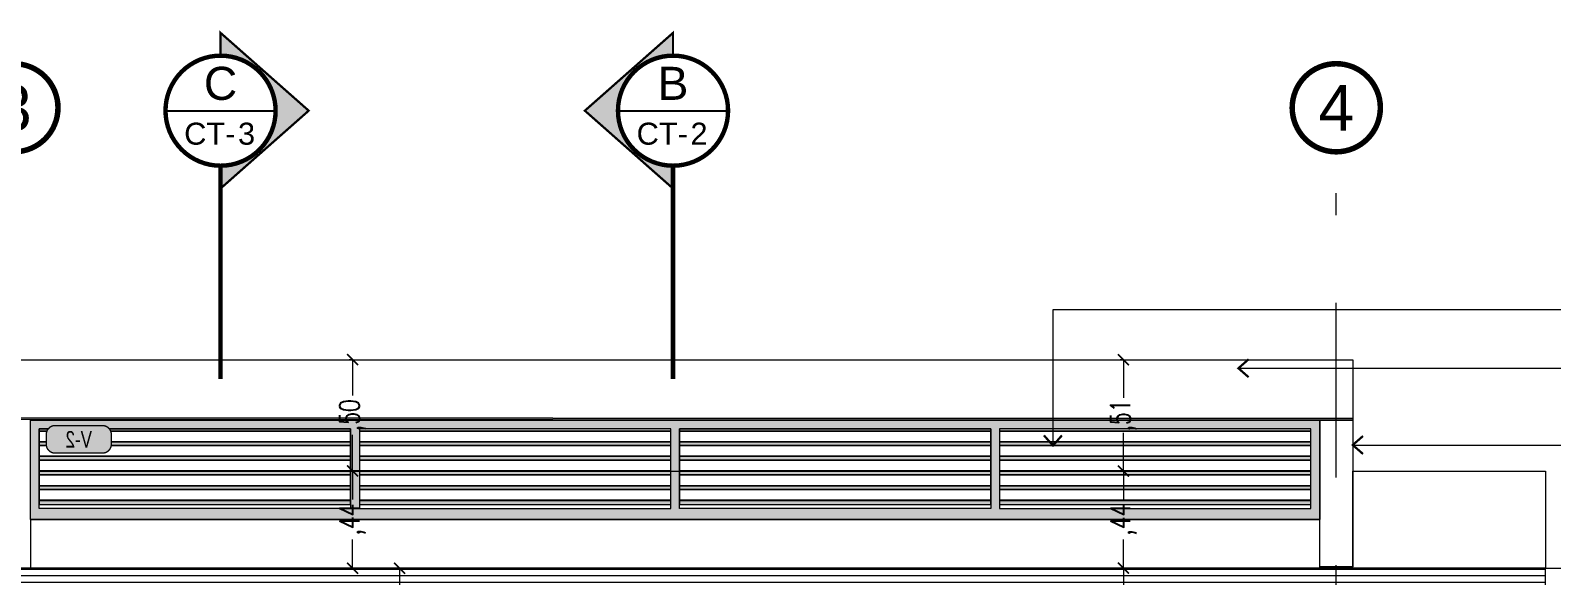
# Model space of a CAD drawing. Header units: millimetres. Extents: x 216 to 2687, y 57 to 1099.
# Drawn here: x 232.65 to 239.55, y 62 to 64.48 of the extents above; entities that cross this region are included whole.
import ezdxf
from ezdxf.enums import TextEntityAlignment as Align

# ---------------------------------------------------------------- set-up
doc = ezdxf.new("R2010")
doc.units = ezdxf.units.MM
doc.header["$LTSCALE"] = 0.5
doc.set_wipeout_variables(frame=1)
doc.header["$PDMODE"] = 35
doc.linetypes.add('CENTER', pattern=[50.8, 31.75, -6.35, 6.35, -6.35])
doc.linetypes.add('DASHDOT2', pattern=[12.7, 6.35, -3.175, 0, -3.175])
for name, color, linetype, lineweight in [('A-COTAS', 7, 'Continuous', 9), ('A-EJES', 7, 'DASHDOT2', 9), ('A-PLAN-2', 5, 'Continuous', 18), ('A-PLAN-3', 146, 'Continuous', 5), ('A-PLAN-ACHU1', 105, 'Continuous', 9), ('A-PLAN-ACHU3', 250, 'Continuous', 0), ('A-TEXT-EJES', 85, 'CENTER', 9), ('A-TEXT-FLEC', 4, 'Continuous', 9), ('A-TEXT-VENT', 2, 'Continuous', 9), ('A-VENT', 1, 'Continuous', 15), ('A-WIPEOUT', 255, 'Continuous', 0)]:
    doc.layers.add(name, color=color, linetype=linetype, lineweight=lineweight)
doc.layers.add('A-TEXT-SIMB', color=195, linetype='Continuous')
doc.styles.add('Cotas', font='romans.shx', dxfattribs={"width": 0.75})
doc.styles.add('ING_50', font='swisscl.ttf', dxfattribs={"height": 0.08})
doc.styles.add('ROTULO', font='swissl.ttf')
doc.styles.add('swis Lt BT', font='swissl.ttf')
doc.dimstyles.new("1-25'", dxfattribs={"dimtxt": 0.075, "dimasz": 0.05, "dimexe": 0.015, "dimexo": 0, "dimgap": 0.02, "dimtad": 0, "dimzin": 4, "dimtxsty": 'Cotas', "dimblk": 'ARCHTICK', "dimcen": 0.09, "dimclrd": 142, "dimclre": 2, "dimclrt": 2, "dimadec": 0, "dimazin": 0, "dimtfac": 1, "dimtmove": 0, "dimatfit": 3, "dimfxl": 0.1, "dimlwd": 13, "dimlwe": 9, "dimarcsym": 2})

# ---------------------------------------------------------------- blocks, each defined once
blk = doc.blocks.new('INDICADOR EJES')
at = {"layer": 'A-TEXT-EJES', "const_width": 0.0005}
blk.add_lwpolyline([(0.004, 0.004, 1), (-0.004, 0.004, 1)], format="xyb", close=True, dxfattribs=at)
at = {"layer": 'A-TEXT-EJES', "style": 'swis Lt BT'}
blk.add_attdef('1', text='', height=0.005, dxfattribs=at).set_placement((0, 0.004), align=Align.MIDDLE_CENTER)
blk = doc.blocks.new('*U35')
at = {"layer": 'A-TEXT-FLEC'}
blk.add_lwpolyline([(2.6715, 0), (0, 0), (0, 0.137)], dxfattribs=at)
at = {"layer": 'A-TEXT-FLEC', "const_width": 0.01}
blk.add_lwpolyline([(2.625, -0.0408), (2.6715, 0), (2.625, 0.0408)], dxfattribs=at)
blk = doc.blocks.new('*U752')
at = {"layer": 'A-TEXT-FLEC'}
blk.add_lwpolyline([(3.2534, 0), (0, 0), (0, 0.137)], dxfattribs=at)
at = {"layer": 'A-TEXT-FLEC', "const_width": 0.01}
blk.add_lwpolyline([(3.207, -0.0408), (3.2534, 0), (3.207, 0.0408)], dxfattribs=at)
blk = doc.blocks.new('*U757')
at = {"layer": 'A-TEXT-FLEC'}
for points in [[(0, 0.137), (0, 0)], [(0, 0), (0, 0), (4.6138, 0)], [(4.6138, 0), (4.6138, -0.6157)]]:
    blk.add_lwpolyline(points, dxfattribs=at)
at = {"layer": 'A-TEXT-FLEC', "const_width": 0.01}
blk.add_lwpolyline([(4.6547, -0.5693), (4.6138, -0.6157), (4.573, -0.5693)], dxfattribs=at)
blk = doc.blocks.new('*U178')
at = {"layer": 'A-TEXT-FLEC'}
blk.add_lwpolyline([(3.7724, 0), (0, 0), (0, 0.137)], dxfattribs=at)
at = {"layer": 'A-TEXT-FLEC', "const_width": 0.01}
blk.add_lwpolyline([(3.7259, -0.0408), (3.7724, 0), (3.7259, 0.0408)], dxfattribs=at)
blk = doc.blocks.new('_ArchTick')
at = {"color": 0, "linetype": 'ByBlock', "const_width": 0.15}
blk.add_lwpolyline([(-0.5, -0.5), (0.5, 0.5)], dxfattribs=at)
blk = doc.blocks.new('*D217')
at = {"layer": 'A-COTAS', "color": 2, "linetype": 'DASHDOT2', "lineweight": 9, "transparency": 16777216}
for p, q in [((234.3228, 62.0354), (234.3078, 62.0354)), ((234.3228, 61.6354), (234.3078, 61.6354))]:
    blk.add_line(p, q, dxfattribs=at)
at = {"layer": 'A-COTAS', "color": 142, "linetype": 'Continuous', "lineweight": 13, "transparency": 16777216}
for p, q in [((234.3228, 62.0354), (234.3228, 61.9245)), ((234.3228, 61.6354), (234.3228, 61.7463))]:
    blk.add_line(p, q, dxfattribs=at)
at = {"layer": 'DEFPOINTS', "color": 0, "transparency": 16777216}
for p in [(234.3228, 62.0354), (234.3228, 62.0354), (234.3228, 61.6354)]:
    blk.add_point(p, dxfattribs=at)
at = {"layer": 'A-COTAS', "color": 142, "lineweight": 13, "transparency": 16777216, "xscale": 0.05, "yscale": 0.05, "zscale": 0.05}
for p, rotation in [((234.3228, 62.0354), 90), ((234.3228, 61.6354), 270)]:
    blk.add_blockref('_ArchTick', p, dxfattribs=dict(at, rotation=rotation))
at = {"layer": 'A-COTAS', "color": 2, "transparency": 16777216, "insert": (234.3228, 61.8354), "char_height": 0.09, "attachment_point": 5, "rotation": 90, "style": 'Cotas'}
blk.add_mtext(',40', dxfattribs=at)
blk = doc.blocks.new('*D218')
at = {"layer": 'A-COTAS', "color": 2, "linetype": 'DASHDOT2', "lineweight": 9, "transparency": 16777216}
for p, q in [((234.1403, 62.477), (234.0944, 62.477)), ((234.1094, 62.0354), (234.0944, 62.0354))]:
    blk.add_line(p, q, dxfattribs=at)
at = {"layer": 'A-COTAS', "color": 142, "linetype": 'Continuous', "lineweight": 13, "transparency": 16777216}
for p, q in [((234.1094, 62.477), (234.1094, 62.3469)), ((234.1094, 62.0354), (234.1094, 62.1655))]:
    blk.add_line(p, q, dxfattribs=at)
at = {"layer": 'DEFPOINTS', "color": 0, "transparency": 16777216}
for p in [(234.1094, 62.477), (234.1403, 62.477), (234.1094, 62.0354)]:
    blk.add_point(p, dxfattribs=at)
at = {"layer": 'A-COTAS', "color": 142, "lineweight": 13, "transparency": 16777216, "xscale": 0.05, "yscale": 0.05, "zscale": 0.05}
for p, rotation in [((234.1094, 62.477), 90), ((234.1094, 62.0354), 270)]:
    blk.add_blockref('_ArchTick', p, dxfattribs=dict(at, rotation=rotation))
at = {"layer": 'A-COTAS', "color": 2, "transparency": 16777216, "insert": (234.1094, 62.2562), "char_height": 0.09, "attachment_point": 5, "rotation": 90, "style": 'Cotas'}
blk.add_mtext(',44', dxfattribs=at)
blk = doc.blocks.new('*D219')
at = {"layer": 'A-COTAS', "color": 2, "linetype": 'DASHDOT2', "lineweight": 9, "transparency": 16777216}
for p, q in [((234.1094, 62.9816), (234.0944, 62.9816)), ((234.1403, 62.477), (234.0944, 62.477))]:
    blk.add_line(p, q, dxfattribs=at)
at = {"layer": 'A-COTAS', "color": 142, "linetype": 'Continuous', "lineweight": 13, "transparency": 16777216}
for p, q in [((234.1094, 62.9816), (234.1094, 62.8184)), ((234.1094, 62.477), (234.1094, 62.6402))]:
    blk.add_line(p, q, dxfattribs=at)
at = {"layer": 'DEFPOINTS', "color": 0, "transparency": 16777216}
for p in [(234.1094, 62.9816), (234.1094, 62.9816), (234.1403, 62.477)]:
    blk.add_point(p, dxfattribs=at)
at = {"layer": 'A-COTAS', "color": 142, "lineweight": 13, "transparency": 16777216, "xscale": 0.05, "yscale": 0.05, "zscale": 0.05}
for p, rotation in [((234.1094, 62.9816), 90), ((234.1094, 62.477), 270)]:
    blk.add_blockref('_ArchTick', p, dxfattribs=dict(at, rotation=rotation))
at = {"layer": 'A-COTAS', "color": 2, "transparency": 16777216, "insert": (234.1094, 62.7293), "char_height": 0.09, "attachment_point": 5, "rotation": 90, "style": 'Cotas'}
blk.add_mtext(',50', dxfattribs=at)
blk = doc.blocks.new('*D223')
at = {"layer": 'A-COTAS', "color": 2, "linetype": 'DASHDOT2', "lineweight": 9, "transparency": 16777216}
for p, q in [((237.607, 62.0354), (237.592, 62.0354)), ((237.607, 61.6354), (237.592, 61.6354))]:
    blk.add_line(p, q, dxfattribs=at)
at = {"layer": 'A-COTAS', "color": 142, "linetype": 'Continuous', "lineweight": 13, "transparency": 16777216}
for p, q in [((237.607, 62.0354), (237.607, 61.9245)), ((237.607, 61.6354), (237.607, 61.7463))]:
    blk.add_line(p, q, dxfattribs=at)
at = {"layer": 'DEFPOINTS', "color": 0, "transparency": 16777216}
for p in [(237.607, 62.0354), (237.607, 62.0354), (237.607, 61.6354)]:
    blk.add_point(p, dxfattribs=at)
at = {"layer": 'A-COTAS', "color": 142, "lineweight": 13, "transparency": 16777216, "xscale": 0.05, "yscale": 0.05, "zscale": 0.05}
for p, rotation in [((237.607, 62.0354), 90), ((237.607, 61.6354), 270)]:
    blk.add_blockref('_ArchTick', p, dxfattribs=dict(at, rotation=rotation))
at = {"layer": 'A-COTAS', "color": 2, "transparency": 16777216, "insert": (237.607, 61.8354), "char_height": 0.09, "attachment_point": 5, "rotation": 90, "style": 'Cotas'}
blk.add_mtext(',40', dxfattribs=at)
blk = doc.blocks.new('*D224')
at = {"layer": 'A-COTAS', "color": 2, "linetype": 'DASHDOT2', "lineweight": 9, "transparency": 16777216}
for p, q in [((237.7515, 62.4754), (237.592, 62.4754)), ((237.607, 62.0354), (237.592, 62.0354))]:
    blk.add_line(p, q, dxfattribs=at)
at = {"layer": 'A-COTAS', "color": 142, "linetype": 'Continuous', "lineweight": 13, "transparency": 16777216}
for p, q in [((237.607, 62.4754), (237.607, 62.3461)), ((237.607, 62.0354), (237.607, 62.1647))]:
    blk.add_line(p, q, dxfattribs=at)
at = {"layer": 'DEFPOINTS', "color": 0, "transparency": 16777216}
for p in [(237.607, 62.4754), (237.7515, 62.4754), (237.607, 62.0354)]:
    blk.add_point(p, dxfattribs=at)
at = {"layer": 'A-COTAS', "color": 142, "lineweight": 13, "transparency": 16777216, "xscale": 0.05, "yscale": 0.05, "zscale": 0.05}
for p, rotation in [((237.607, 62.4754), 90), ((237.607, 62.0354), 270)]:
    blk.add_blockref('_ArchTick', p, dxfattribs=dict(at, rotation=rotation))
at = {"layer": 'A-COTAS', "color": 2, "transparency": 16777216, "insert": (237.607, 62.2554), "char_height": 0.09, "attachment_point": 5, "rotation": 90, "style": 'Cotas'}
blk.add_mtext(',44', dxfattribs=at)
blk = doc.blocks.new('*D225')
at = {"layer": 'A-COTAS', "color": 2, "linetype": 'DASHDOT2', "lineweight": 9, "transparency": 16777216}
for p, q in [((237.607, 62.9816), (237.592, 62.9816)), ((237.7515, 62.4754), (237.592, 62.4754))]:
    blk.add_line(p, q, dxfattribs=at)
at = {"layer": 'A-COTAS', "color": 142, "linetype": 'Continuous', "lineweight": 13, "transparency": 16777216}
for p, q in [((237.607, 62.9816), (237.607, 62.808)), ((237.607, 62.4754), (237.607, 62.6491))]:
    blk.add_line(p, q, dxfattribs=at)
at = {"layer": 'DEFPOINTS', "color": 0, "transparency": 16777216}
for p in [(237.607, 62.9816), (237.607, 62.9816), (237.7515, 62.4754)]:
    blk.add_point(p, dxfattribs=at)
at = {"layer": 'A-COTAS', "color": 142, "lineweight": 13, "transparency": 16777216, "xscale": 0.05, "yscale": 0.05, "zscale": 0.05}
for p, rotation in [((237.607, 62.9816), 90), ((237.607, 62.4754), 270)]:
    blk.add_blockref('_ArchTick', p, dxfattribs=dict(at, rotation=rotation))
at = {"layer": 'A-COTAS', "color": 2, "transparency": 16777216, "insert": (237.607, 62.7285), "char_height": 0.09, "attachment_point": 5, "rotation": 90, "style": 'Cotas'}
blk.add_mtext(',51', dxfattribs=at)
blk = doc.blocks.new('*D228')
at = {"layer": 'A-COTAS', "color": 2, "linetype": 'DASHDOT2', "lineweight": 9, "transparency": 16777216}
for p, q in [((239.5228, 62.0354), (239.833, 62.0354)), ((239.5228, 61.6354), (239.833, 61.6354))]:
    blk.add_line(p, q, dxfattribs=at)
at = {"layer": 'A-COTAS', "color": 142, "linetype": 'Continuous', "lineweight": 13, "transparency": 16777216}
for p, q in [((239.818, 62.0354), (239.818, 61.9245)), ((239.818, 61.6354), (239.818, 61.7463))]:
    blk.add_line(p, q, dxfattribs=at)
at = {"layer": 'DEFPOINTS', "color": 0, "transparency": 16777216}
for p in [(239.5228, 62.0354), (239.818, 62.0354), (239.5228, 61.6354)]:
    blk.add_point(p, dxfattribs=at)
at = {"layer": 'A-COTAS', "color": 142, "lineweight": 13, "transparency": 16777216, "xscale": 0.05, "yscale": 0.05, "zscale": 0.05}
for p, rotation in [((239.818, 62.0354), 90), ((239.818, 61.6354), 270)]:
    blk.add_blockref('_ArchTick', p, dxfattribs=dict(at, rotation=rotation))
at = {"layer": 'A-COTAS', "color": 2, "transparency": 16777216, "insert": (239.818, 61.8354), "char_height": 0.09, "attachment_point": 5, "rotation": 90, "style": 'Cotas'}
blk.add_mtext(',40', dxfattribs=at)
blk = doc.blocks.new('*D229')
at = {"layer": 'A-COTAS', "color": 2, "linetype": 'DASHDOT2', "lineweight": 9, "transparency": 16777216}
for p, q in [((220.4978, 62.4754), (239.833, 62.4754)), ((239.5228, 62.0354), (239.833, 62.0354))]:
    blk.add_line(p, q, dxfattribs=at)
at = {"layer": 'A-COTAS', "color": 142, "linetype": 'Continuous', "lineweight": 13, "transparency": 16777216}
for p, q in [((239.818, 62.4754), (239.818, 62.3461)), ((239.818, 62.0354), (239.818, 62.1647))]:
    blk.add_line(p, q, dxfattribs=at)
at = {"layer": 'DEFPOINTS', "color": 0, "transparency": 16777216}
for p in [(220.4978, 62.4754), (239.818, 62.4754), (239.5228, 62.0354)]:
    blk.add_point(p, dxfattribs=at)
at = {"layer": 'A-COTAS', "color": 142, "lineweight": 13, "transparency": 16777216, "xscale": 0.05, "yscale": 0.05, "zscale": 0.05}
for p, rotation in [((239.818, 62.4754), 90), ((239.818, 62.0354), 270)]:
    blk.add_blockref('_ArchTick', p, dxfattribs=dict(at, rotation=rotation))
at = {"layer": 'A-COTAS', "color": 2, "transparency": 16777216, "insert": (239.818, 62.2554), "char_height": 0.09, "attachment_point": 5, "rotation": 90, "style": 'Cotas'}
blk.add_mtext(',44', dxfattribs=at)
blk = doc.blocks.new('*U25')
at = {"layer": 'A-TEXT-SIMB'}
h = blk.add_hatch(color=256, dxfattribs=at)
edge = h.paths.add_edge_path()
edge.add_line((0, -0.2498), (0, -0.3533))
edge.add_line((0, -0.3533), (-0.4, 0))
edge.add_line((-0.4, 0), (0, 0.3533))
edge.add_line((0, 0.3533), (0, 0.2498))
edge.add_arc((0, 0), 0.2498, 90, 270)
blk.add_line((-0.2498, 0), (0.2498, 0), dxfattribs=at)
for points, const_width in [([(0, -0.2498), (0, -0.3533), (-0.4, 0), (0, 0.3533), (0, 0.2498, 1)], 0.01), ([(0.2498, 0, -1), (-0.2498, 0, -1)], 0.02)]:
    blk.add_lwpolyline(points, format="xyb", close=True, dxfattribs=dict(at, const_width=const_width))
at = {"layer": 'A-TEXT-SIMB', "const_width": 0.02}
blk.add_lwpolyline([(0, -1.2174), (0, -0.2498)], dxfattribs=at)
at = {"layer": 'A-TEXT-SIMB', "color": 0, "style": 'ROTULO'}
blk.add_text('CT-', height=0.1, dxfattribs=at).set_placement((-0.0488, -0.1044), align=Align.MIDDLE_CENTER)
at = {"layer": 'A-TEXT-SIMB', "color": 0, "style": 'ROTULO', "flags": 8}
for tag, height, p in [('A', 0.15, (0, 0.1241)), ('1', 0.1, (0.1179, -0.1044))]:
    blk.add_attdef(tag, text='', height=height, dxfattribs=at).set_placement(p, align=Align.MIDDLE_CENTER)
blk = doc.blocks.new('*U27')
at = {"layer": 'A-TEXT-SIMB'}
h = blk.add_hatch(color=256, dxfattribs=at)
edge = h.paths.add_edge_path()
edge.add_line((0, -0.2498), (0, -0.3533))
edge.add_line((0, -0.3533), (0.4, 0))
edge.add_line((0.4, 0), (0, 0.3533))
edge.add_line((0, 0.3533), (0, 0.2498))
edge.add_arc((0, 0), 0.2498, -90, 90, ccw=False)
blk.add_line((-0.2498, 0), (0.2498, 0), dxfattribs=at)
for points, const_width in [([(0, -0.2498), (0, -0.3533), (0.4, 0), (0, 0.3533), (0, 0.2498, -1)], 0.01), ([(0.2498, 0, -1), (-0.2498, 0, -1)], 0.02)]:
    blk.add_lwpolyline(points, format="xyb", close=True, dxfattribs=dict(at, const_width=const_width))
at = {"layer": 'A-TEXT-SIMB', "const_width": 0.02}
blk.add_lwpolyline([(0, -1.2174), (0, -0.2498)], dxfattribs=at)
at = {"layer": 'A-TEXT-SIMB', "color": 0, "style": 'ROTULO'}
blk.add_text('CT-', height=0.1, dxfattribs=at).set_placement((-0.0488, -0.1044), align=Align.MIDDLE_CENTER)
at = {"layer": 'A-TEXT-SIMB', "color": 0, "style": 'ROTULO', "flags": 8}
for tag, height, p in [('A', 0.15, (0, 0.1241)), ('1', 0.1, (0.1179, -0.1044))]:
    blk.add_attdef(tag, text='', height=height, dxfattribs=at).set_placement(p, align=Align.MIDDLE_CENTER)

msp = doc.modelspace()

# ---------------------------------------------------------------- hatches: boundary and pattern name
at = {"layer": 'A-PLAN-ACHU1', "transparency": 33554687}
h = msp.add_hatch(color=256, dxfattribs=at)
h.dxf.hatch_style = 1
h.set_gradient(color1=(91, 91, 91), color2=(132, 132, 132), rotation=90, tint=1, name='INVHEMISPHERICAL')
h.paths.add_polyline_path([(232.6478, 62.7071), (232.6478, 62.2564), (238.4977, 62.2564), (238.4977, 62.7071)])
h.paths.add_polyline_path([(234.1403, 62.6671), (234.1403, 62.3064), (235.5528, 62.3064), (235.5528, 62.6671)], flags=16)
h.paths.add_polyline_path([(235.5928, 62.6671), (237.0052, 62.6671), (237.0052, 62.3064), (235.5928, 62.3064)], flags=16)
h.paths.add_polyline_path([(234.1003, 62.3064), (232.6878, 62.3064), (232.6878, 62.6671), (234.1003, 62.6671)], flags=16)
h.paths.add_polyline_path([(237.0452, 62.6671), (238.4577, 62.6671), (238.4577, 62.3064), (237.0452, 62.3064)], flags=16)
h = msp.add_hatch(color=256, dxfattribs=at)
h.dxf.hatch_style = 1
h.set_gradient(color1=(91, 91, 91), color2=(214, 214, 214), rotation=90, tint=1, name='CYLINDER')
h.paths.add_polyline_path([(234.1003, 62.6671), (232.6878, 62.6671), (232.6878, 62.6575), (234.1003, 62.6575)])
h = msp.add_hatch(color=256, dxfattribs=at)
h.dxf.hatch_style = 1
h.set_gradient(color1=(91, 91, 91), color2=(214, 214, 214), rotation=90, tint=1, name='CYLINDER')
h.paths.add_polyline_path([(234.1003, 62.6088), (232.6878, 62.6088), (232.6878, 62.5916), (234.1003, 62.5916)])
h = msp.add_hatch(color=256, dxfattribs=at)
h.dxf.hatch_style = 1
h.set_gradient(color1=(91, 91, 91), color2=(214, 214, 214), rotation=90, tint=1, name='CYLINDER')
h.paths.add_polyline_path([(235.5528, 62.6671), (234.1403, 62.6671), (234.1403, 62.6575), (235.5528, 62.6575)])
h = msp.add_hatch(color=256, dxfattribs=at)
h.dxf.hatch_style = 1
h.set_gradient(color1=(91, 91, 91), color2=(214, 214, 214), rotation=90, tint=1, name='CYLINDER')
h.paths.add_polyline_path([(235.5528, 62.6088), (234.1403, 62.6088), (234.1403, 62.5916), (235.5528, 62.5916)])
h = msp.add_hatch(color=256, dxfattribs=at)
h.dxf.hatch_style = 1
h.set_gradient(color1=(91, 91, 91), color2=(214, 214, 214), rotation=90, tint=1, name='CYLINDER')
h.paths.add_polyline_path([(237.0052, 62.6671), (235.5928, 62.6671), (235.5928, 62.6575), (237.0052, 62.6575)])
h = msp.add_hatch(color=256, dxfattribs=at)
h.dxf.hatch_style = 1
h.set_gradient(color1=(91, 91, 91), color2=(214, 214, 214), rotation=90, tint=1, name='CYLINDER')
h.paths.add_polyline_path([(237.0052, 62.6088), (235.5928, 62.6088), (235.5928, 62.5916), (237.0052, 62.5916)])
h = msp.add_hatch(color=256, dxfattribs=at)
h.dxf.hatch_style = 1
h.set_gradient(color1=(91, 91, 91), color2=(214, 214, 214), rotation=90, tint=1, name='CYLINDER')
h.paths.add_polyline_path([(238.4577, 62.6671), (237.0452, 62.6671), (237.0452, 62.6575), (238.4577, 62.6575)])
h = msp.add_hatch(color=256, dxfattribs=at)
h.dxf.hatch_style = 1
h.set_gradient(color1=(91, 91, 91), color2=(214, 214, 214), rotation=90, tint=1, name='CYLINDER')
h.paths.add_polyline_path([(238.4577, 62.6088), (237.0452, 62.6088), (237.0452, 62.5916), (238.4577, 62.5916)])
h = msp.add_hatch(color=256, dxfattribs=at)
h.dxf.hatch_style = 1
h.set_gradient(color1=(91, 91, 91), color2=(214, 214, 214), rotation=90, tint=1, name='CYLINDER')
h.paths.add_polyline_path([(234.1003, 62.5429), (232.6878, 62.5429), (232.6878, 62.5257), (234.1003, 62.5257)])
h = msp.add_hatch(color=256, dxfattribs=at)
h.dxf.hatch_style = 1
h.set_gradient(color1=(91, 91, 91), color2=(214, 214, 214), rotation=90, tint=1, name='CYLINDER')
h.paths.add_polyline_path([(235.5528, 62.5429), (234.1403, 62.5429), (234.1403, 62.5257), (235.5528, 62.5257)])
h = msp.add_hatch(color=256, dxfattribs=at)
h.dxf.hatch_style = 1
h.set_gradient(color1=(91, 91, 91), color2=(214, 214, 214), rotation=90, tint=1, name='CYLINDER')
h.paths.add_polyline_path([(237.0052, 62.5429), (235.5928, 62.5429), (235.5928, 62.5257), (237.0052, 62.5257)])
h = msp.add_hatch(color=256, dxfattribs=at)
h.dxf.hatch_style = 1
h.set_gradient(color1=(91, 91, 91), color2=(214, 214, 214), rotation=90, tint=1, name='CYLINDER')
h.paths.add_polyline_path([(238.4577, 62.5429), (237.0452, 62.5429), (237.0452, 62.5257), (238.4577, 62.5257)])
h = msp.add_hatch(color=256, dxfattribs=at)
h.dxf.hatch_style = 1
h.set_gradient(color1=(91, 91, 91), color2=(214, 214, 214), rotation=90, tint=1, name='CYLINDER')
h.paths.add_polyline_path([(234.1003, 62.477), (232.6878, 62.477), (232.6878, 62.4754), (234.1003, 62.4754)])
h = msp.add_hatch(color=256, dxfattribs=at)
h.dxf.hatch_style = 1
h.set_gradient(color1=(91, 91, 91), color2=(214, 214, 214), rotation=90, tint=1, name='CYLINDER')
h.paths.add_polyline_path([(234.1003, 62.4754), (232.6878, 62.4754), (232.6878, 62.4583), (234.1003, 62.4583)])
h = msp.add_hatch(color=256, dxfattribs=at)
h.dxf.hatch_style = 1
h.set_gradient(color1=(91, 91, 91), color2=(214, 214, 214), rotation=90, tint=1, name='CYLINDER')
h.paths.add_polyline_path([(235.5528, 62.477), (234.1403, 62.477), (234.1403, 62.4754), (235.5528, 62.4754)])
h = msp.add_hatch(color=256, dxfattribs=at)
h.dxf.hatch_style = 1
h.set_gradient(color1=(91, 91, 91), color2=(214, 214, 214), rotation=90, tint=1, name='CYLINDER')
h.paths.add_polyline_path([(235.5528, 62.4754), (234.1403, 62.4754), (234.1403, 62.4583), (235.5528, 62.4583)])
h = msp.add_hatch(color=256, dxfattribs=at)
h.dxf.hatch_style = 1
h.set_gradient(color1=(91, 91, 91), color2=(214, 214, 214), rotation=90, tint=1, name='CYLINDER')
h.paths.add_polyline_path([(237.0052, 62.477), (235.5928, 62.477), (235.5928, 62.4754), (237.0052, 62.4754)])
h = msp.add_hatch(color=256, dxfattribs=at)
h.dxf.hatch_style = 1
h.set_gradient(color1=(91, 91, 91), color2=(214, 214, 214), rotation=90, tint=1, name='CYLINDER')
h.paths.add_polyline_path([(237.0052, 62.4754), (235.5928, 62.4754), (235.5928, 62.4583), (237.0052, 62.4583)])
h = msp.add_hatch(color=256, dxfattribs=at)
h.dxf.hatch_style = 1
h.set_gradient(color1=(91, 91, 91), color2=(214, 214, 214), rotation=90, tint=1, name='CYLINDER')
h.paths.add_polyline_path([(238.4577, 62.477), (237.0452, 62.477), (237.0452, 62.4754), (238.4577, 62.4754)])
h = msp.add_hatch(color=256, dxfattribs=at)
h.dxf.hatch_style = 1
h.set_gradient(color1=(91, 91, 91), color2=(214, 214, 214), rotation=90, tint=1, name='CYLINDER')
h.paths.add_polyline_path([(238.4577, 62.4754), (237.0452, 62.4754), (237.0452, 62.4583), (238.4577, 62.4583)])
h = msp.add_hatch(color=256, dxfattribs=at)
h.dxf.hatch_style = 1
h.set_gradient(color1=(91, 91, 91), color2=(214, 214, 214), rotation=90, tint=1, name='CYLINDER')
h.paths.add_polyline_path([(234.1003, 62.4095), (232.6878, 62.4095), (232.6878, 62.3924), (234.1003, 62.3924)])
h = msp.add_hatch(color=256, dxfattribs=at)
h.dxf.hatch_style = 1
h.set_gradient(color1=(91, 91, 91), color2=(214, 214, 214), rotation=90, tint=1, name='CYLINDER')
h.paths.add_polyline_path([(235.5528, 62.4095), (234.1403, 62.4095), (234.1403, 62.3924), (235.5528, 62.3924)])
h = msp.add_hatch(color=256, dxfattribs=at)
h.dxf.hatch_style = 1
h.set_gradient(color1=(91, 91, 91), color2=(214, 214, 214), rotation=90, tint=1, name='CYLINDER')
h.paths.add_polyline_path([(237.0052, 62.4095), (235.5928, 62.4095), (235.5928, 62.3924), (237.0052, 62.3924)])
h = msp.add_hatch(color=256, dxfattribs=at)
h.dxf.hatch_style = 1
h.set_gradient(color1=(91, 91, 91), color2=(214, 214, 214), rotation=90, tint=1, name='CYLINDER')
h.paths.add_polyline_path([(238.4577, 62.4095), (237.0452, 62.4095), (237.0452, 62.3924), (238.4577, 62.3924)])
h = msp.add_hatch(color=256, dxfattribs=at)
h.dxf.hatch_style = 1
h.set_gradient(color1=(91, 91, 91), color2=(214, 214, 214), rotation=90, tint=1, name='CYLINDER')
h.paths.add_polyline_path([(234.1003, 62.3436), (232.6878, 62.3436), (232.6878, 62.3421), (234.1003, 62.3421)])
h = msp.add_hatch(color=256, dxfattribs=at)
h.dxf.hatch_style = 1
h.set_gradient(color1=(91, 91, 91), color2=(214, 214, 214), rotation=90, tint=1, name='CYLINDER')
h.paths.add_polyline_path([(234.1003, 62.3421), (232.6878, 62.3421), (232.6878, 62.325), (234.1003, 62.325)])
h = msp.add_hatch(color=256, dxfattribs=at)
h.dxf.hatch_style = 1
h.set_gradient(color1=(91, 91, 91), color2=(214, 214, 214), rotation=90, tint=1, name='CYLINDER')
h.paths.add_polyline_path([(235.5528, 62.3436), (234.1403, 62.3436), (234.1403, 62.3421), (235.5528, 62.3421)])
h = msp.add_hatch(color=256, dxfattribs=at)
h.dxf.hatch_style = 1
h.set_gradient(color1=(91, 91, 91), color2=(214, 214, 214), rotation=90, tint=1, name='CYLINDER')
h.paths.add_polyline_path([(235.5528, 62.3421), (234.1403, 62.3421), (234.1403, 62.325), (235.5528, 62.325)])
h = msp.add_hatch(color=256, dxfattribs=at)
h.dxf.hatch_style = 1
h.set_gradient(color1=(91, 91, 91), color2=(214, 214, 214), rotation=90, tint=1, name='CYLINDER')
h.paths.add_polyline_path([(237.0052, 62.3436), (235.5928, 62.3436), (235.5928, 62.3421), (237.0052, 62.3421)])
h = msp.add_hatch(color=256, dxfattribs=at)
h.dxf.hatch_style = 1
h.set_gradient(color1=(91, 91, 91), color2=(214, 214, 214), rotation=90, tint=1, name='CYLINDER')
h.paths.add_polyline_path([(237.0052, 62.3421), (235.5928, 62.3421), (235.5928, 62.325), (237.0052, 62.325)])
h = msp.add_hatch(color=256, dxfattribs=at)
h.dxf.hatch_style = 1
h.set_gradient(color1=(91, 91, 91), color2=(214, 214, 214), rotation=90, tint=1, name='CYLINDER')
h.paths.add_polyline_path([(238.4577, 62.3436), (237.0452, 62.3436), (237.0452, 62.3421), (238.4577, 62.3421)])
h = msp.add_hatch(color=256, dxfattribs=at)
h.dxf.hatch_style = 1
h.set_gradient(color1=(91, 91, 91), color2=(214, 214, 214), rotation=90, tint=1, name='CYLINDER')
h.paths.add_polyline_path([(238.4577, 62.3421), (237.0452, 62.3421), (237.0452, 62.325), (238.4577, 62.325)])
at = {"layer": 'A-PLAN-ACHU3'}
h = msp.add_hatch(dxfattribs=at)
h.set_pattern_fill('_USER', color=256, scale=0.03, pattern_type=0)
h.set_pattern_definition([(0, (-2414.348867, -998.31859), (0, 0.03), [])])
h.paths.add_polyline_path([(219.6228, 61.6354), (239.5228, 61.6354), (239.5228, 62.0354), (219.6228, 62.0354)])

# ---------------------------------------------------------------- linework, layer by layer
at = {"layer": 'A-PLAN-2'}
for points in [[(238.6478, 62.4754), (239.5228, 62.4754), (239.5228, 62.0354), (238.6478, 62.0354)], [(219.6228, 61.6354), (239.5228, 61.6354), (239.5228, 62.0354), (219.6228, 62.0354)]]:
    msp.add_lwpolyline(points, close=True, dxfattribs=at)
at = {"layer": 'A-PLAN-3'}
msp.add_lwpolyline([(238.4978, 62.0354), (238.4977, 62.2554), (232.6477, 62.2554), (232.6478, 62.0354)], close=True, dxfattribs=at)
at = {"layer": 'A-PLAN-ACHU1'}
for points in [[(234.1003, 62.6671), (232.6878, 62.6671), (232.6878, 62.6575), (234.1003, 62.6575)], [(234.1003, 62.6575), (232.6878, 62.6575), (232.6878, 62.6088), (234.1003, 62.6088)], [(234.1003, 62.6088), (232.6878, 62.6088), (232.6878, 62.5916), (234.1003, 62.5916)], [(235.5528, 62.6671), (234.1403, 62.6671), (234.1403, 62.6575), (235.5528, 62.6575)], [(235.5528, 62.6575), (234.1403, 62.6575), (234.1403, 62.6088), (235.5528, 62.6088)], [(235.5528, 62.6088), (234.1403, 62.6088), (234.1403, 62.5916), (235.5528, 62.5916)], [(237.0052, 62.6671), (235.5928, 62.6671), (235.5928, 62.6575), (237.0052, 62.6575)], [(237.0052, 62.6575), (235.5928, 62.6575), (235.5928, 62.6088), (237.0052, 62.6088)], [(237.0052, 62.6088), (235.5928, 62.6088), (235.5928, 62.5916), (237.0052, 62.5916)], [(238.4577, 62.6671), (237.0452, 62.6671), (237.0452, 62.6575), (238.4577, 62.6575)], [(238.4577, 62.6575), (237.0452, 62.6575), (237.0452, 62.6088), (238.4577, 62.6088)], [(238.4577, 62.6088), (237.0452, 62.6088), (237.0452, 62.5916), (238.4577, 62.5916)], [(234.1003, 62.5916), (232.6878, 62.5916), (232.6878, 62.5429), (234.1003, 62.5429)], [(234.1003, 62.5429), (232.6878, 62.5429), (232.6878, 62.5257), (234.1003, 62.5257)], [(235.5528, 62.5916), (234.1403, 62.5916), (234.1403, 62.5429), (235.5528, 62.5429)], [(235.5528, 62.5429), (234.1403, 62.5429), (234.1403, 62.5257), (235.5528, 62.5257)], [(237.0052, 62.5916), (235.5928, 62.5916), (235.5928, 62.5429), (237.0052, 62.5429)], [(237.0052, 62.5429), (235.5928, 62.5429), (235.5928, 62.5257), (237.0052, 62.5257)], [(238.4577, 62.5916), (237.0452, 62.5916), (237.0452, 62.5429), (238.4577, 62.5429)], [(238.4577, 62.5429), (237.0452, 62.5429), (237.0452, 62.5257), (238.4577, 62.5257)], [(234.1003, 62.5257), (232.6878, 62.5257), (232.6878, 62.477), (234.1003, 62.477)], [(234.1003, 62.477), (232.6878, 62.477), (232.6878, 62.4754), (234.1003, 62.4754)], [(234.1003, 62.4754), (232.6878, 62.4754), (232.6878, 62.4583), (234.1003, 62.4583)], [(235.5528, 62.5257), (234.1403, 62.5257), (234.1403, 62.477), (235.5528, 62.477)], [(235.5528, 62.477), (234.1403, 62.477), (234.1403, 62.4754), (235.5528, 62.4754)], [(235.5528, 62.4754), (234.1403, 62.4754), (234.1403, 62.4583), (235.5528, 62.4583)], [(237.0052, 62.5257), (235.5928, 62.5257), (235.5928, 62.477), (237.0052, 62.477)], [(237.0052, 62.477), (235.5928, 62.477), (235.5928, 62.4754), (237.0052, 62.4754)], [(237.0052, 62.4754), (235.5928, 62.4754), (235.5928, 62.4583), (237.0052, 62.4583)], [(238.4577, 62.5257), (237.0452, 62.5257), (237.0452, 62.477), (238.4577, 62.477)], [(238.4577, 62.477), (237.0452, 62.477), (237.0452, 62.4754), (238.4577, 62.4754)], [(238.4577, 62.4754), (237.0452, 62.4754), (237.0452, 62.4583), (238.4577, 62.4583)], [(234.1003, 62.4583), (232.6878, 62.4583), (232.6878, 62.4095), (234.1003, 62.4095)], [(234.1003, 62.4095), (232.6878, 62.4095), (232.6878, 62.3924), (234.1003, 62.3924)], [(235.5528, 62.4583), (234.1403, 62.4583), (234.1403, 62.4095), (235.5528, 62.4095)], [(235.5528, 62.4095), (234.1403, 62.4095), (234.1403, 62.3924), (235.5528, 62.3924)], [(237.0052, 62.4583), (235.5928, 62.4583), (235.5928, 62.4095), (237.0052, 62.4095)], [(237.0052, 62.4095), (235.5928, 62.4095), (235.5928, 62.3924), (237.0052, 62.3924)], [(238.4577, 62.4583), (237.0452, 62.4583), (237.0452, 62.4095), (238.4577, 62.4095)], [(238.4577, 62.4095), (237.0452, 62.4095), (237.0452, 62.3924), (238.4577, 62.3924)], [(234.1003, 62.3924), (232.6878, 62.3924), (232.6878, 62.3436), (234.1003, 62.3436)], [(234.1003, 62.3436), (232.6878, 62.3436), (232.6878, 62.3421), (234.1003, 62.3421)], [(234.1003, 62.3421), (232.6878, 62.3421), (232.6878, 62.325), (234.1003, 62.325)], [(235.5528, 62.3924), (234.1403, 62.3924), (234.1403, 62.3436), (235.5528, 62.3436)], [(235.5528, 62.3436), (234.1403, 62.3436), (234.1403, 62.3421), (235.5528, 62.3421)], [(235.5528, 62.3421), (234.1403, 62.3421), (234.1403, 62.325), (235.5528, 62.325)], [(237.0052, 62.3924), (235.5928, 62.3924), (235.5928, 62.3436), (237.0052, 62.3436)], [(237.0052, 62.3436), (235.5928, 62.3436), (235.5928, 62.3421), (237.0052, 62.3421)], [(237.0052, 62.3421), (235.5928, 62.3421), (235.5928, 62.325), (237.0052, 62.325)], [(238.4577, 62.3924), (237.0452, 62.3924), (237.0452, 62.3436), (238.4577, 62.3436)], [(238.4577, 62.3436), (237.0452, 62.3436), (237.0452, 62.3421), (238.4577, 62.3421)], [(238.4577, 62.3421), (237.0452, 62.3421), (237.0452, 62.325), (238.4577, 62.325)]]:
    msp.add_lwpolyline(points, close=True, dxfattribs=at)
at = {"layer": 'A-VENT'}
for points in [[(232.6478, 62.7071), (238.4977, 62.7071), (238.4977, 62.2564), (232.6478, 62.2564)], [(232.6878, 62.6671), (234.1003, 62.6671), (234.1003, 62.3064), (232.6878, 62.3064)], [(235.5528, 62.6671), (234.1403, 62.6671), (234.1403, 62.3064), (235.5528, 62.3064)], [(235.5928, 62.6671), (237.0052, 62.6671), (237.0052, 62.3064), (235.5928, 62.3064)], [(238.4577, 62.6671), (237.0452, 62.6671), (237.0452, 62.3064), (238.4577, 62.3064)]]:
    msp.add_lwpolyline(points, close=True, dxfattribs=at)

# ---------------------------------------------------------------- block references
at = {"layer": 'A-TEXT-EJES'}
ref = msp.add_blockref('INDICADOR EJES', (232.5728, 63.925), dxfattribs=dict(at, xscale=49.99999999999986, yscale=49.99999999999986, zscale=49.99999999999986, rotation=5.971324136223714e-05))
ref.add_attrib('1', '3', dxfattribs={"layer": '0', "color": 0, "height": 0.208, "rotation": 0.00006, "style": 'swis Lt BT'}).set_placement((232.5728, 64.125), align=Align.MIDDLE_CENTER)
ref = msp.add_blockref('INDICADOR EJES', (238.5728, 63.925), dxfattribs=dict(at, xscale=49.99999999999986, yscale=49.99999999999986, zscale=49.99999999999986, rotation=5.971324136223714e-05))
ref.add_attrib('1', '4', dxfattribs={"layer": '0', "color": 0, "height": 0.208, "rotation": 0.00006, "style": 'swis Lt BT'}).set_placement((238.5728, 64.125), align=Align.MIDDLE_CENTER)
at = {"layer": 'A-TEXT-FLEC', "xscale": -1}
msp.add_blockref('*U35', (241.9011, 61.8987), dxfattribs=at)

# ---------------------------------------------------------------- dimensions: what is measured, and where the dimension line sits
at = {"layer": 'A-COTAS'}
for base, p1, p2, picture, middle in [((239.818, 62.4754), (239.5228, 62.0354), (220.4978, 62.4754), '*D229', (239.818, 62.2554)), ((234.1094, 62.477), (234.1094, 62.0354), (234.1403, 62.477), '*D218', (234.1094, 62.2562)), ((237.607, 62.4754), (237.607, 62.0354), (237.7515, 62.4754), '*D224', (237.607, 62.2554)), ((234.3228, 62.0354), (234.3228, 61.6354), (234.3228, 62.0354), '*D217', (234.3228, 61.8354)), ((237.607, 62.0354), (237.607, 61.6354), (237.607, 62.0354), '*D223', (237.607, 61.8354)), ((239.818, 62.0354), (239.5228, 61.6354), (239.5228, 62.0354), '*D228', (239.818, 61.8354))]:
    dim = msp.add_linear_dim(base=base, p1=p1, p2=p2, angle=90, dimstyle="1-25'", override={"dimtxt": 0.09}, dxfattribs=at)
    dim.commit()
    dim.dimension.update_dxf_attribs({"geometry": picture, "text_midpoint": middle})

# ---------------------------------------------------------------- next in the draw order: wipeouts: each hides what was drawn before it
msp.add_wipeout([(220.4978, 62.9816), (238.6478, 62.9816), (238.6478, 62.7071), (220.4978, 62.7145)]).dxf.layer = 'A-WIPEOUT'

# ---------------------------------------------------------------- next in the draw order: hatches: boundary and pattern name
at = {"layer": 'A-PLAN-ACHU3'}
h = msp.add_hatch(color=256, dxfattribs=at)
h.dxf.hatch_style = 1
h.set_gradient(color1=(132, 132, 132), color2=(91, 91, 91), tint=1, name='HEMISPHERICAL')
h.paths.add_polyline_path([(220.4978, 62.7219), (238.6478, 62.7145), (238.6478, 62.7071), (220.4978, 62.7145)])

# ---------------------------------------------------------------- next in the draw order: linework, layer by layer
at = {"layer": 'A-EJES', "ltscale": 0.25}
msp.add_line((238.5728, 57.384), (238.5728, 63.925), dxfattribs=at)
at = {"layer": 'A-PLAN-2'}
msp.add_lwpolyline([(220.4978, 62.9816), (238.6478, 62.9816), (238.6478, 62.7145), (220.4978, 62.7219)], close=True, dxfattribs=at)
at = {"layer": 'A-PLAN-3'}
msp.add_lwpolyline([(238.4977, 62.7071), (238.6477, 62.7071), (238.6477, 62.0406), (238.4977, 62.0406)], close=True, dxfattribs=at)
at = {"layer": 'A-PLAN-ACHU1'}
msp.add_lwpolyline([(220.4978, 62.7219), (238.6478, 62.7145), (238.6478, 62.7071), (220.4978, 62.7145)], close=True, dxfattribs=at)

# ---------------------------------------------------------------- next in the draw order: block references
at = {"layer": 'A-TEXT-FLEC', "xscale": -1}
for name, p in [('*U757', (241.9011, 63.2073)), ('*U178', (241.9011, 62.9427)), ('*U752', (241.9011, 62.5943))]:
    msp.add_blockref(name, p, dxfattribs=at)
at = {"layer": 'A-TEXT-SIMB', "color": 0}
ref = msp.add_blockref('*U27', (233.5104, 64.1117), dxfattribs=at)
ref.add_attrib('A', 'C', dxfattribs={"color": 0, "height": 0.15, "style": 'ROTULO'}).set_placement((233.5104, 64.2358), align=Align.MIDDLE_CENTER)
ref.add_attrib('1', '3', dxfattribs={"color": 0, "height": 0.1, "style": 'ROTULO'}).set_placement((233.6283, 64.0073), align=Align.MIDDLE_CENTER)
ref = msp.add_blockref('*U25', (235.5634, 64.1117), dxfattribs=at)
ref.add_attrib('A', 'B', dxfattribs={"color": 0, "height": 0.15, "style": 'ROTULO'}).set_placement((235.5634, 64.2358), align=Align.MIDDLE_CENTER)
ref.add_attrib('1', '2', dxfattribs={"color": 0, "height": 0.1, "style": 'ROTULO'}).set_placement((235.6813, 64.0073), align=Align.MIDDLE_CENTER)

# ---------------------------------------------------------------- next in the draw order: dimensions: what is measured, and where the dimension line sits
at = {"layer": 'A-COTAS'}
for base, p1, p2, picture, middle in [((234.1094, 62.9816), (234.1403, 62.477), (234.1094, 62.9816), '*D219', (234.1094, 62.7293)), ((237.607, 62.9816), (237.7515, 62.4754), (237.607, 62.9816), '*D225', (237.607, 62.7285))]:
    dim = msp.add_linear_dim(base=base, p1=p1, p2=p2, angle=90, dimstyle="1-25'", override={"dimtxt": 0.09}, dxfattribs=at)
    dim.commit()
    dim.dimension.update_dxf_attribs({"geometry": picture, "text_midpoint": middle})

# ---------------------------------------------------------------- next in the draw order: wipeouts: each hides what was drawn before it
msp.add_wipeout([(232.9747, 62.6825), (232.7597, 62.6825), (232.7314, 62.6707), (232.7197, 62.6425), (232.7197, 62.5975), (232.7314, 62.5692), (232.7597, 62.5575), (232.9747, 62.5575), (233.003, 62.5692), (233.0147, 62.5975), (233.0147, 62.6425), (233.003, 62.6707)]).dxf.layer = 'A-WIPEOUT'

# ---------------------------------------------------------------- next in the draw order: hatches: boundary and pattern name
at = {"layer": 'A-PLAN-ACHU3'}
h = msp.add_hatch(color=254, dxfattribs=at)
edge = h.paths.add_edge_path()
edge.add_line((233.0147, 62.6425), (233.0147, 62.5975))
edge.add_arc((232.9747, 62.5975), 0.04, -90, 0, ccw=False)
edge.add_line((232.9747, 62.5575), (232.7597, 62.5575))
edge.add_arc((232.7597, 62.5975), 0.04, 180, 270, ccw=False)
edge.add_line((232.7197, 62.5975), (232.7197, 62.6425))
edge.add_arc((232.7597, 62.6425), 0.04, 90, 180, ccw=False)
edge.add_line((232.7597, 62.6825), (232.9747, 62.6825))
edge.add_arc((232.9747, 62.6425), 0.04, 0, 90, ccw=False)

# ---------------------------------------------------------------- next in the draw order: linework, layer by layer
at = {"layer": 'A-TEXT-VENT', "const_width": 0.00625}
msp.add_lwpolyline([(233.0147, 62.6425), (233.0147, 62.5975, -0.414214), (232.9747, 62.5575), (232.7597, 62.5575, -0.414214), (232.7197, 62.5975), (232.7197, 62.6425, -0.414214), (232.7597, 62.6825), (232.9747, 62.6825, -0.414214)], format="xyb", close=True, dxfattribs=at)

# ---------------------------------------------------------------- next in the draw order: texts
at = {"layer": 'A-TEXT-VENT', "color": 1, "style": 'ING_50', "text_generation_flag": 4}
msp.add_attdef('V-2', text='AA', height=0.075, rotation=180, dxfattribs=at).set_placement((232.8672, 62.62), align=Align.MIDDLE_CENTER)

doc.saveas('drawing.dxf')
